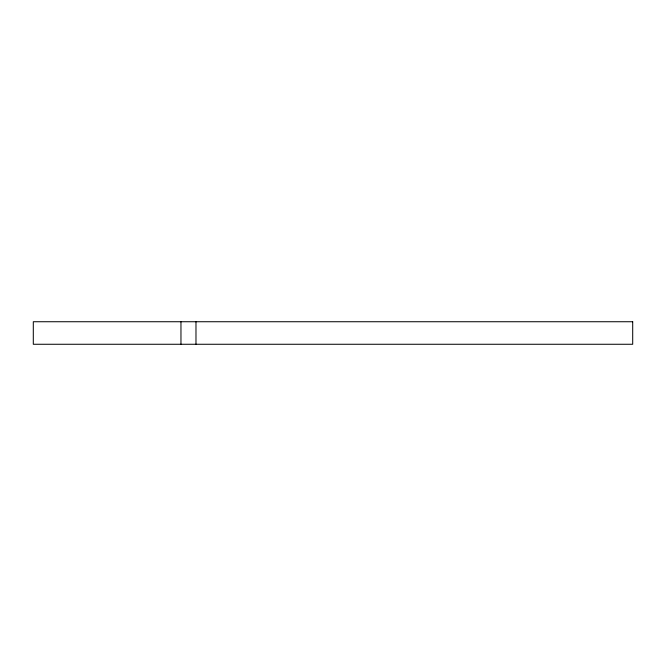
<?xml version="1.0" encoding="UTF-8"?>
<svg xmlns="http://www.w3.org/2000/svg" width="666" height="666" viewBox="0 0 666 666"><rect width="100%" height="100%" fill="white"/><g stroke="black" fill="none" stroke-linecap="round" stroke-linejoin="round"><path stroke-width="1" d="M195.979 321.736L195.979 344.264M180.961 321.736L180.961 344.264M632.7 321.736L33.3 321.736L33.3 344.264L632.7 344.264L632.7 321.736"/></g></svg>
